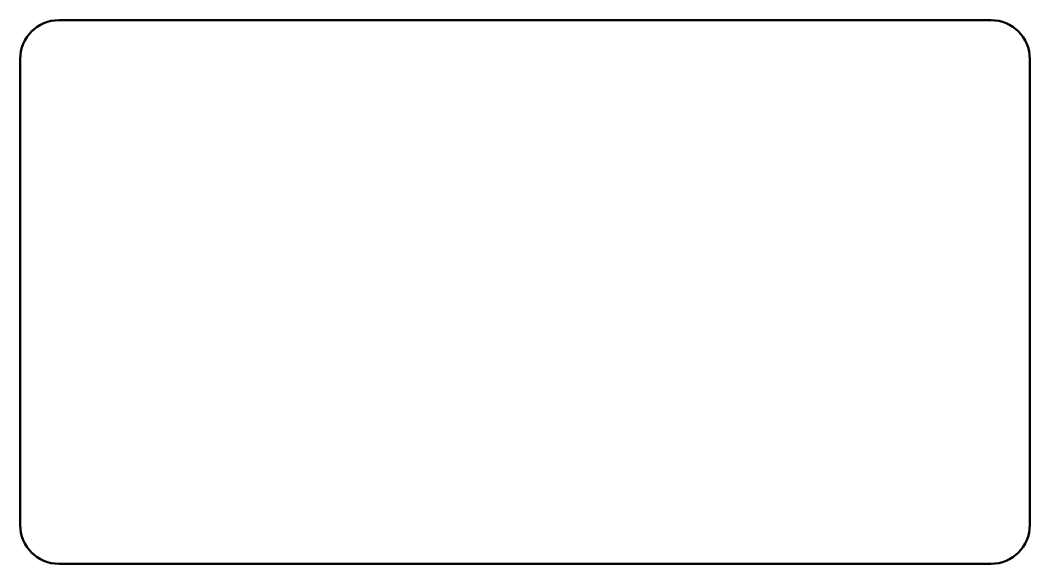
# Model space of a CAD drawing. Header units: millimetres. Extents: x 211.9 to 250.9, y 156.4 to 177.4.
import ezdxf

# ---------------------------------------------------------------- set-up
doc = ezdxf.new("R2010")
doc.units = ezdxf.units.MM
doc.header["$LTSCALE"] = 0.75
doc.layers.add('Visible', color=7, linetype='Continuous', lineweight=50)

msp = doc.modelspace()

# ---------------------------------------------------------------- linework, layer by layer
at = {"layer": 'Visible'}
for p, q in [((249.386455, 177.386675), (213.386455, 177.386675)), ((211.886455, 175.886675), (211.886455, 157.886675)), ((250.886455, 157.886675), (250.886455, 175.886675)), ((213.386455, 156.386675), (249.386455, 156.386675))]:
    msp.add_line(p, q, dxfattribs=at)
for centre, start, end in [((213.386455, 175.886675), 90, 180), ((249.386455, 175.886675), 0, 90), ((213.386455, 157.886675), 180, 270), ((249.386455, 157.886675), 270, 0)]:
    msp.add_arc(centre, 1.5, start, end, dxfattribs=at)

doc.saveas('drawing.dxf')
